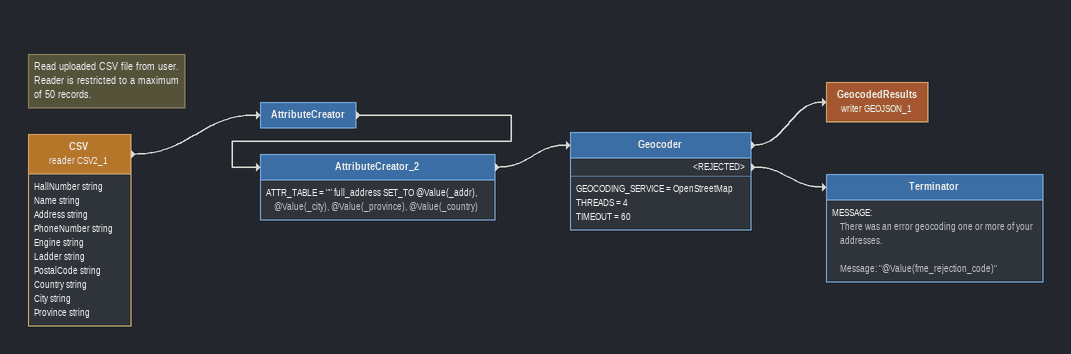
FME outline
Note: Read uploaded CSV file from user. / Reader is restricted to a maximum / of 50 records.
CSV (reader CSV2_1)
    attributes: HallNumber string, Name string, Address string, PhoneNumber string, Engine string, Ladder string, PostalCode string, Country string, City string, Province string
    -> AttributeCreator
AttributeCreator
    -> AttributeCreator_2
AttributeCreator_2
    ATTR_TABLE = "" full_address SET_TO @Value(_addr), @Value(_city), @Value(_province), @Value(_country)
    -> Geocoder
Geocoder
    GEOCODING_SERVICE = OpenStreetMap
    THREADS = 4
    TIMEOUT = 60
    -> GeocodedResults (writer GEOJSON_1)
    <REJECTED> -> Terminator
GeocodedResults (writer GEOJSON_1)
Terminator
    MESSAGE:
      There was an error geocoding one or more of your addresses.

      Message: "@Value(fme_rejection_code)"
